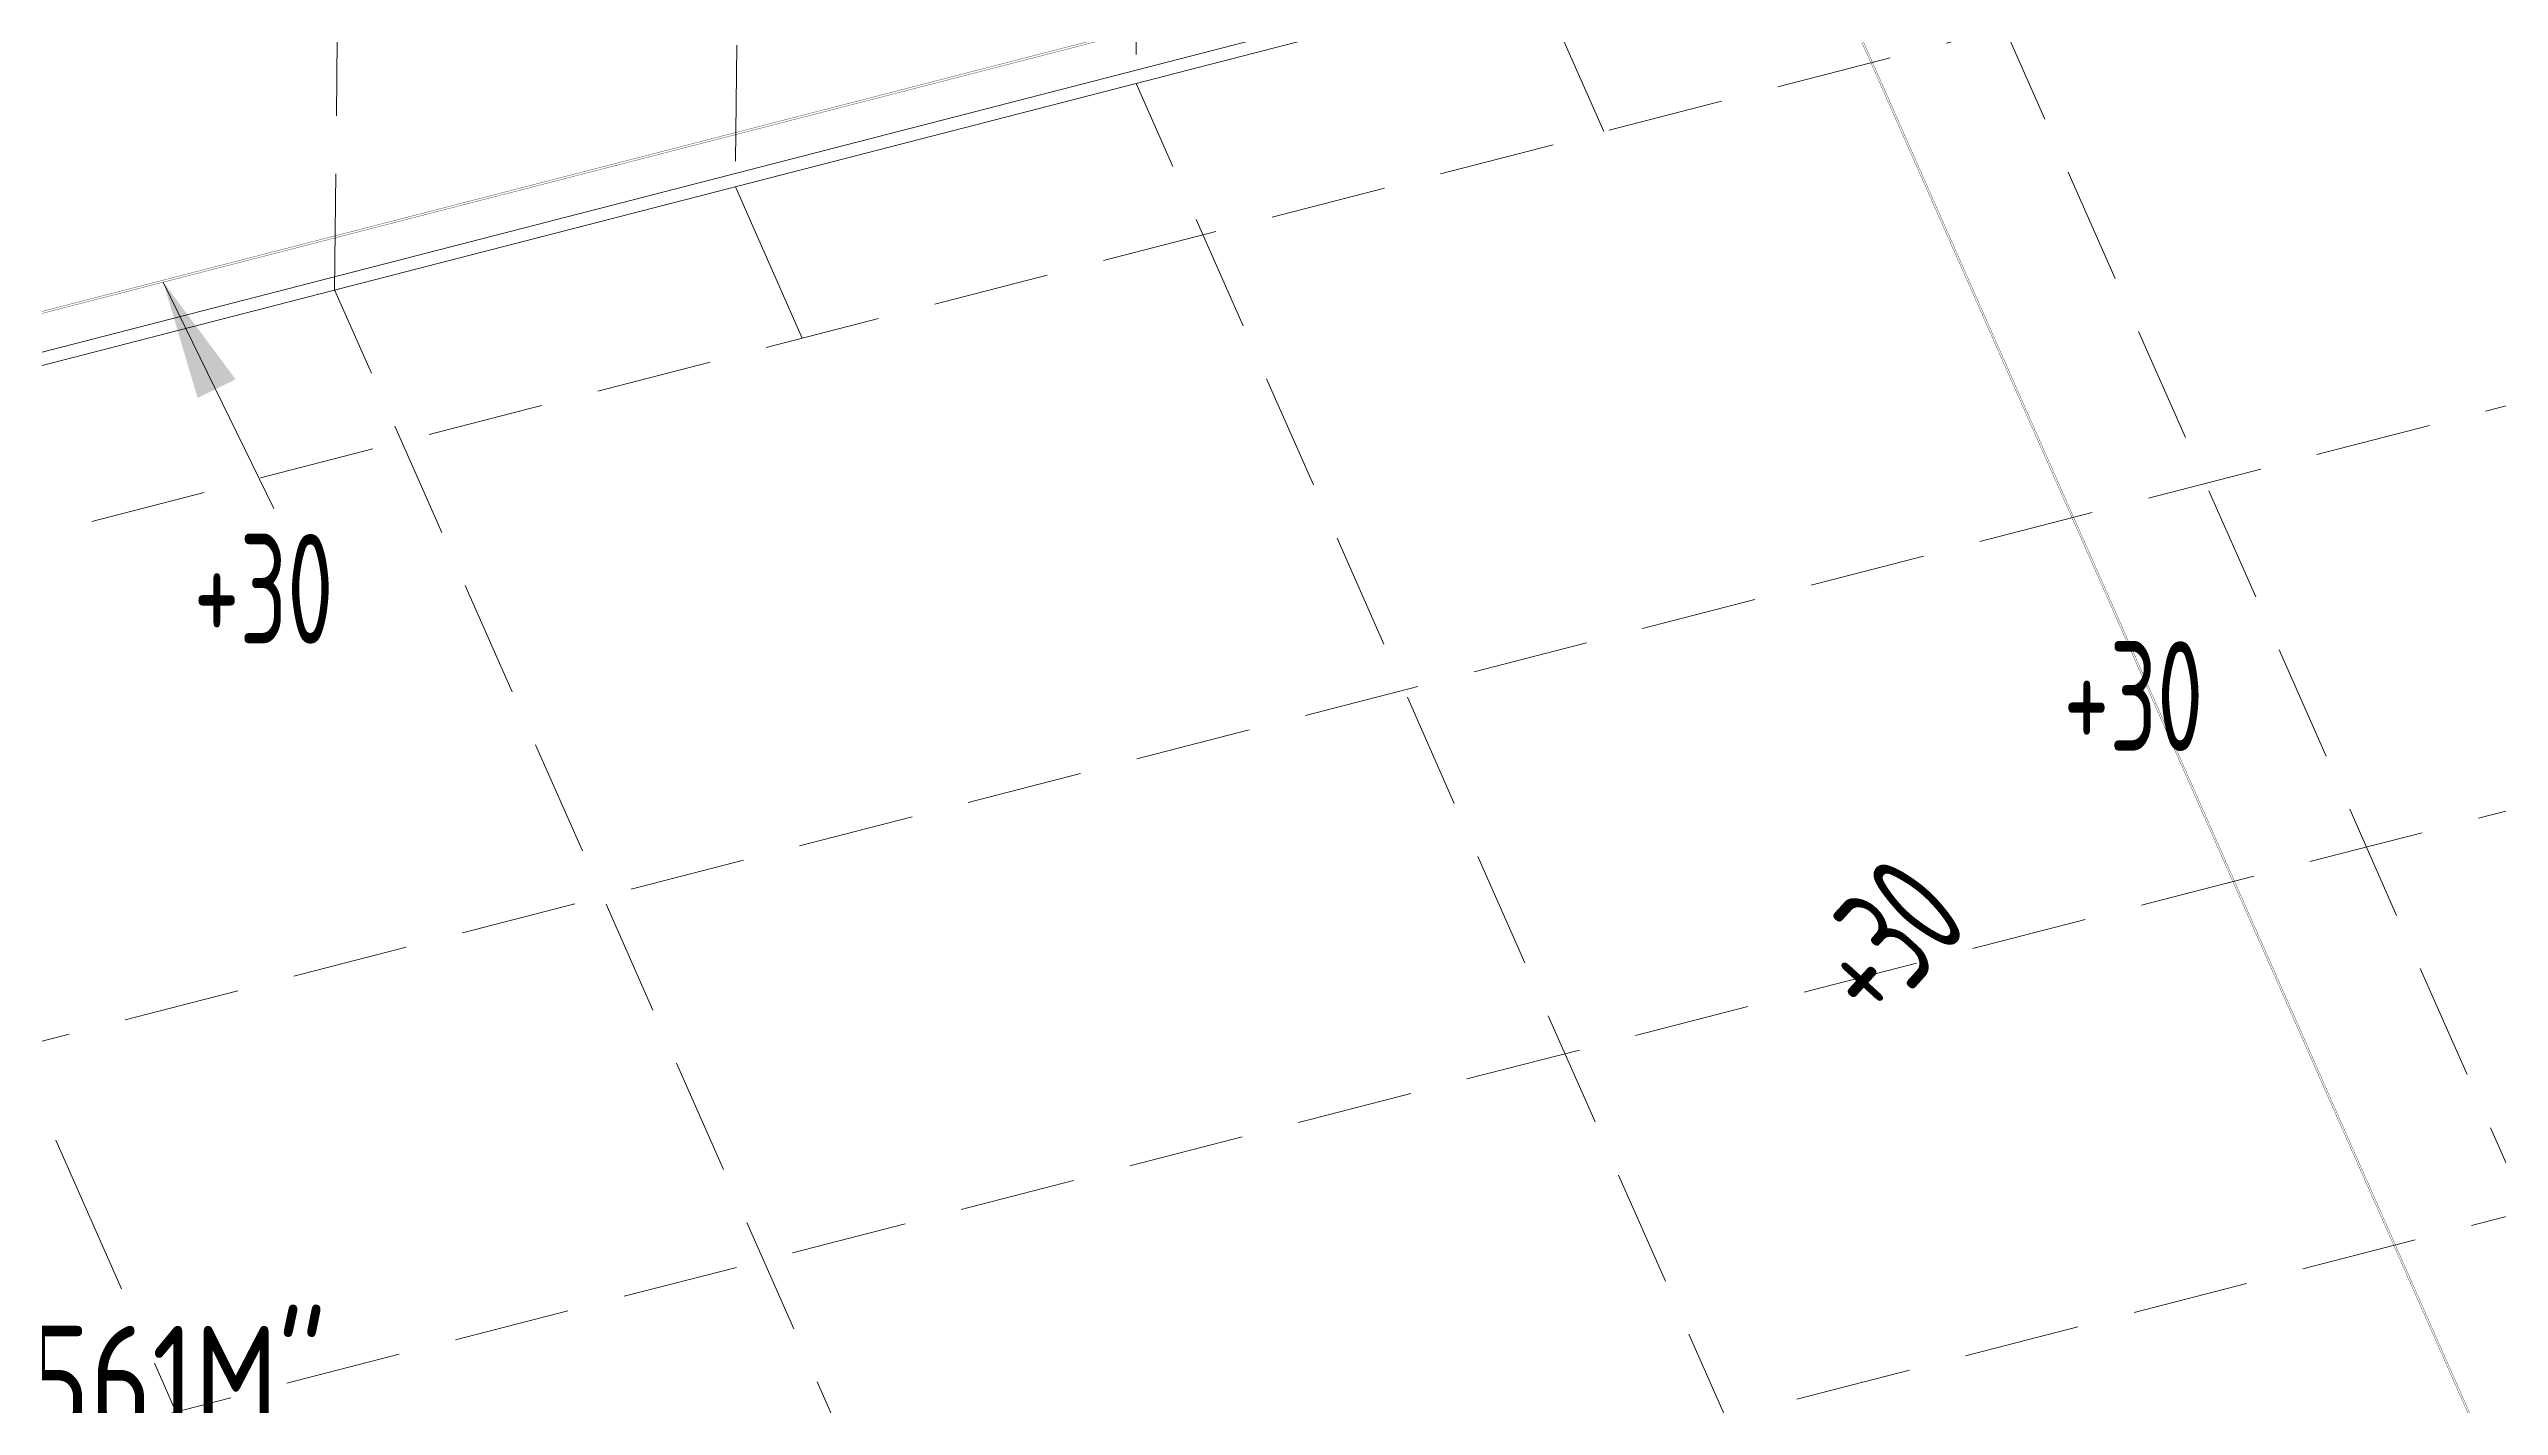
# Model space of a CAD drawing. Header units: millimetres. Extents: x 149544 to 197467, y -3118 to 25363.
# Drawn here: x 191873 to 193214, y 8033 to 8775 of the extents above; entities that cross this region are included whole.
import ezdxf

# ---------------------------------------------------------------- set-up
doc = ezdxf.new("R2010")
doc.units = ezdxf.units.MM
doc.header["$MEASUREMENT"] = 0
for name, pattern in [('K5LT32774', [0]), ('K5LT32780', [0]), ('K5LT32788', [0]), ('K5LT32803', [95.25, 63.5, -31.75]), ('K5LT32804', [133.350002, 88.900002, -44.450001]), ('K5LT32807', [0])]:
    doc.linetypes.add(name, pattern=pattern)
doc.layers.add('IDENT', color=7, linetype='Continuous')
doc.styles.add('KTEXTSTYLE', font='GOST_AU.SHX', dxfattribs={"width": 0.96, "height": 5})

# ---------------------------------------------------------------- blocks, each defined once
blk = doc.blocks.new('U3')
at = {"layer": 'IDENT', "color": 7, "char_height": 0.2, "attachment_point": 1, "style": 'KTEXTSTYLE'}
for s, insert in [('\\H3.5;\\W0.965;\\Q15;\\Q0;\\H60.00;1', (-155052.3, -9535.7)), ('\\H3.5;\\W0.965;\\Q15;\\Q0;\\H60.00;       -- "1561M"', (-155279.3, -9632.8)), ('\\H3.5;\\W0.965;\\Q15;\\Q0;\\H60.00;3.0', (-155080.9, -9730))]:
    blk.add_mtext(s, dxfattribs=dict(at, insert=insert))

msp = doc.modelspace()

# ---------------------------------------------------------------- hatches: boundary and pattern name
msp.add_hatch(color=0).paths.add_polyline_path([(191975.4, 8594.3), (191954.6, 8584.1), (191935.8, 8647.5)])

# ---------------------------------------------------------------- linework, layer by layer
at = {"color": 0, "linetype": 'K5LT32774', "lineweight": 18}
for p, q in [((191672.6, 8558.4), (195724.5, 9603.1)), ((191675.5, 8551.9), (195727.4, 9596.6))]:
    msp.add_line(p, q, dxfattribs=at)
at = {"color": 0, "linetype": 'K5LT32803', "lineweight": 18}
for p, q in [((191712.3, 8469), (195135.6, 9351.6)), ((191822.8, 8220.2), (195874.1, 9264.7)), ((191911.2, 8021.3), (195962.1, 9065.7)), ((192470.8, 9026), (192468, 8756.2)), ((192251.6, 8967.6), (192248.8, 8699.7)), ((192029.5, 8643.2), (192032.3, 8909.1)), ((191999.5, 7822.3), (196050.2, 8866.6)), ((193273.2, 8039.7), (192906.5, 8869.3)), ((192834.7, 7926.7), (192468, 8756.2)), ((192396.3, 7813.6), (192029.5, 8643.2))]:
    msp.add_line(p, q, dxfattribs=at)
at = {"color": 0, "linetype": 'K5LT32780', "lineweight": 18}
for p, q in [((192723.9, 8729.8), (192687.3, 8812.8)), ((192285.4, 8616.8), (192248.8, 8699.7))]:
    msp.add_line(p, q, dxfattribs=at)
at = {"color": 0, "linetype": 'K5LT32807', "lineweight": 18}
msp.add_line((191935.8, 8647.5), (191996.3, 8523.7), dxfattribs=at)
at = {"color": 0, "linetype": 'K5LT32804', "lineweight": 18}
msp.add_line((192074.7, 7730.8), (191708, 8560.3), dxfattribs=at)
at = {"color": 0, "linetype": 'K5LT32788', "const_width": 0.18}
for points in [[(191664.1, 8577.4), (192967.4, 8913.4), (192967.8, 8914.7), (191663.7, 8578.4)], [(193211.3, 7997.9), (192832.8, 8853.9), (192831.6, 8854.4), (193210.1, 7998.4)]]:
    msp.add_lwpolyline(points, dxfattribs=at)

# ---------------------------------------------------------------- block references
at = {"color": 0}
msp.add_blockref('U3', (346790, 17709.3), dxfattribs=at)

# ---------------------------------------------------------------- texts
at = {"color": 0, "char_height": 2.5, "attachment_point": 1, "style": 'KTEXTSTYLE'}
for insert in [(191952.4, 8509.7), (192975.4, 8451)]:
    msp.add_mtext('\\H3.5;\\W0.965;\\Q15;\\Q0;\\W0.765;\\H60.00;{\\c16711935;+30}', dxfattribs=dict(at, insert=insert))
at = {"color": 0, "insert": (192881.4, 8336.4), "char_height": 2.5, "attachment_point": 3, "rotation": 47.7008, "style": 'KTEXTSTYLE'}
msp.add_mtext('\\H3.5;\\W0.965;\\Q15;\\Q0;\\W0.765;\\H60.00;{\\c16711935;+30}', dxfattribs=at)

doc.saveas('drawing.dxf')
